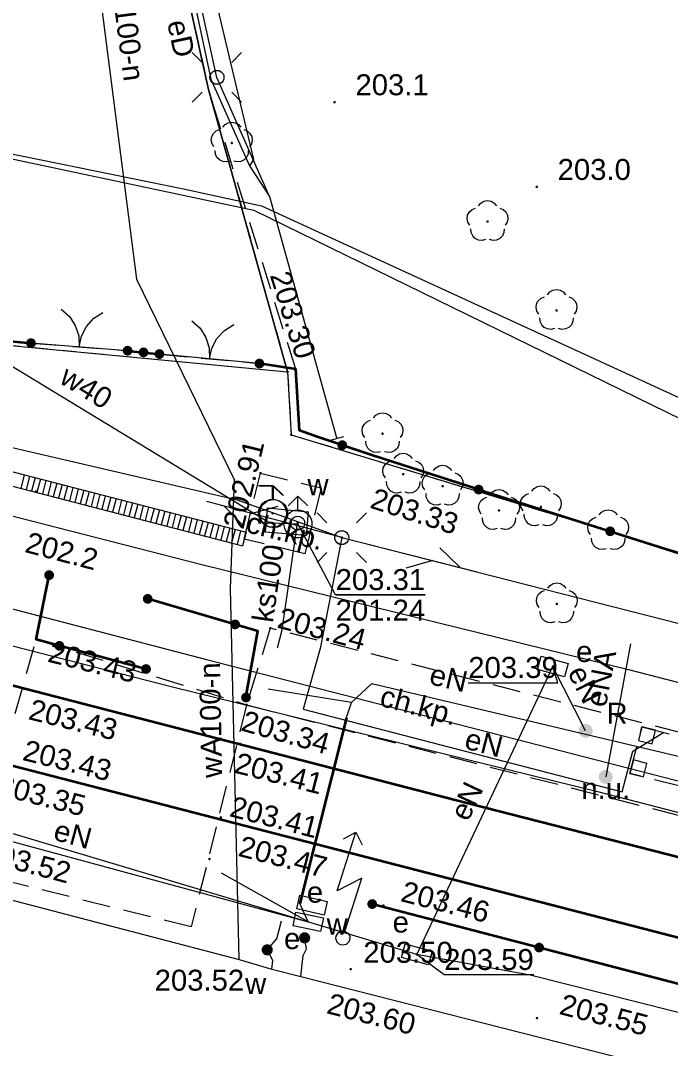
# Model space of a CAD drawing. Extents: x 0 to 7423283, y 0 to 5548300.
# Drawn here: x 7422514.83 to 7422538.1, y 5547676.77 to 5547713.55 of the extents above; entities that cross this region are included whole.
import ezdxf
from ezdxf.enums import TextEntityAlignment as Align

# ---------------------------------------------------------------- set-up
doc = ezdxf.new("R2010")
doc.units = 0
doc.header["$PDSIZE"] = 0.75
doc.linetypes.add('PRZER1-1', pattern=[2, 1, -1])
doc.linetypes.add('PRZER2-1', pattern=[3, 2, -1])
doc.layers.get('0').update_dxf_attribs({"linetype": 'CONTINUOUS', "lineweight": 13})
for name, color, linetype, lineweight in [('BUIB07_01', 7, 'CONTINUOUS', 13), ('BUIB07_01_O', 7, 'CONTINUOUS', 13), ('BUIB11', 7, 'PRZER2-1', 18), ('KTCR02', 7, 'PRZER2-1', 18), ('KTCR02_O', 7, 'PRZER2-1', 18), ('KTOK02', 7, 'CONTINUOUS', 18), ('KTOK05_01', 7, 'CONTINUOUS', 35), ('KTTR03', 7, 'CONTINUOUS', 35), ('RTPW01', 7, 'CONTINUOUS', 13), ('RTPW01_O', 7, 'CONTINUOUS', 13), ('RTPW02', 7, 'CONTINUOUS', 13), ('RTPW02_O', 7, 'CONTINUOUS', 13), ('SUBP', 7, 'CONTINUOUS', 18), ('SUSM', 7, 'CONTINUOUS', 18)]:
    doc.layers.add(name, color=color, linetype=linetype, lineweight=lineweight)
for name, color, linetype, lineweight, true_color in [('EGBD03', 7, 'CONTINUOUS', 18, 0x008000), ('EGBP04', 7, 'CONTINUOUS', 18, 0x008000), ('EGBU01', 7, 'PRZER1-1', 18, 0x008000), ('OBOP02', 7, 'CONTINUOUS', 18, 0x008000), ('SUOP03', 1, 'CONTINUOUS', 35, 0xff0000), ('SUPE03', 1, 'CONTINUOUS', 18, 0xff0000), ('SUPE04', 1, 'CONTINUOUS', 18, 0xff0000), ('SUPE04_O', 1, 'CONTINUOUS', 18, 0xff0000), ('SUPE06', 1, 'CONTINUOUS', 18, 0xff0000), ('SUPE06_O', 1, 'CONTINUOUS', 18, 0xff0000), ('SUPK03', 7, 'CONTINUOUS', 18, 0x803300), ('SUPK05', 7, 'CONTINUOUS', 18, 0x803300), ('SUPK05_O', 7, 'CONTINUOUS', 18, 0x803300), ('SUPT01', 7, 'CONTINUOUS', 18, 0xff9100), ('SUPW03', 5, 'CONTINUOUS', 18, 0x0000ff), ('SUPW03_O', 5, 'CONTINUOUS', 18, 0x0000ff), ('SUUS02', 7, 'CONTINUOUS', 18, 0x0a0909), ('SUUS06', 7, 'CONTINUOUS', 18, 0x0a0909), ('SUUS15', 7, 'CONTINUOUS', 18, 0xff9100), ('SUUS15_O', 7, 'CONTINUOUS', 18, 0xff9100), ('SUUS18_01', 7, 'CONTINUOUS', 18, 0x0a0909), ('SUUS18_01_O', 7, 'CONTINUOUS', 18, 0x0a0909), ('SUUS22', 7, 'CONTINUOUS', 18, 0x0a0909), ('SUUS22_O', 7, 'CONTINUOUS', 18, 0x0a0909), ('SUUS28', 7, 'CONTINUOUS', 18, 0x0a0909), ('SUXX_01', 7, 'CONTINUOUS', 18, 0x0a0909)]:
    doc.layers.add(name, color=color, linetype=linetype, lineweight=lineweight, true_color=true_color)
for name, color, linetype, true_color in [('GUPWUB', 7, 'CONTINUOUS', 0x0a0909), ('SUPS01_03', 1, 'CONTINUOUS', 0xff0000), ('SUPS01_03_O', 1, 'CONTINUOUS', 0xff0000), ('SUPS01_08', 5, 'CONTINUOUS', 0x0000ff), ('SUPS01_08_O', 5, 'CONTINUOUS', 0x0000ff), ('SUUS25', 7, 'CONTINUOUS', 0x0a0909), ('SUUS25_O', 7, 'CONTINUOUS', 0x0a0909), ('SUUS30_01', 7, 'CONTINUOUS', 0x0a0909), ('SUUS30_01_O', 7, 'CONTINUOUS', 0x0a0909)]:
    doc.layers.add(name, color=color, linetype=linetype, true_color=true_color)
doc.styles.add('GEO-INFO', font='Arial')

# ---------------------------------------------------------------- blocks, each defined once
blk = doc.blocks.new('KOLO')
blk.add_hatch(color=0).paths.add_polyline_path([(0, 0.5), (-0.12941, 0.482963), (-0.25, 0.433013), (-0.353553, 0.353553), (-0.433013, 0.25), (-0.482963, 0.12941), (-0.5, 0), (-0.482963, -0.12941), (-0.433013, -0.25), (-0.353553, -0.353553), (-0.25, -0.433013), (-0.12941, -0.482963), (0, -0.5), (0.12941, -0.482963), (0.25, -0.433013), (0.353553, -0.353553), (0.433013, -0.25), (0.482963, -0.12941), (0.5, 0), (0.482963, 0.12941), (0.433013, 0.25), (0.353553, 0.353553), (0.25, 0.433013), (0.12941, 0.482963)])
blk = doc.blocks.new('SUUS28')
at = {"color": 0}
blk.add_lwpolyline([(1, 0), (0.984808, -0.173648), (0.939693, -0.34202), (0.866025, -0.5), (0.766044, -0.642788), (0.642788, -0.766044), (0.5, -0.866025), (0.34202, -0.939693), (0.173648, -0.984808), (0, -1), (-0.173648, -0.984808), (-0.34202, -0.939693), (-0.5, -0.866025), (-0.654861, -0.75575), (-0.786053, -0.618159), (-0.888835, -0.458227), (-0.959493, -0.281733), (-0.995472, -0.095056), (-0.995472, 0.095056), (-0.959493, 0.281733), (-0.888835, 0.458227), (-0.786053, 0.618159), (-0.654861, 0.75575), (-0.5, 0.866025), (-0.327068, 0.945001), (-0.142315, 0.989821), (0.047582, 0.998867), (0.235759, 0.971812), (0.415415, 0.909632), (0.580057, 0.814576), (0.723734, 0.690079), (0.841254, 0.540641), (0.928368, 0.371662), (0.981929, 0.189251)], close=True, dxfattribs=at)
for points in [[(2, 1), (2, 0), (1.292893, -0.707107)], [(1, 0), (2, 0)]]:
    blk.add_lwpolyline(points, dxfattribs=at)
blk = doc.blocks.new('SUUS02')
at = {"color": 0}
blk.add_lwpolyline([(1, 0), (0.984808, -0.173648), (0.939693, -0.34202), (0.866025, -0.5), (0.766044, -0.642788), (0.642788, -0.766044), (0.5, -0.866025), (0.34202, -0.939693), (0.173648, -0.984808), (0, -1), (-0.173648, -0.984808), (-0.34202, -0.939693), (-0.5, -0.866025), (-0.654861, -0.75575), (-0.786053, -0.618159), (-0.888835, -0.458227), (-0.959493, -0.281733), (-0.995472, -0.095056), (-0.995472, 0.095056), (-0.959493, 0.281733), (-0.888835, 0.458227), (-0.786053, 0.618159), (-0.654861, 0.75575), (-0.5, 0.866025), (-0.327068, 0.945001), (-0.142315, 0.989821), (0.047582, 0.998867), (0.235759, 0.971812), (0.415415, 0.909632), (0.580057, 0.814576), (0.723734, 0.690079), (0.841254, 0.540641), (0.928368, 0.371662), (0.981929, 0.189251)], close=True, dxfattribs=at)
for points in [[(1, 0), (2, 0)], [(1.292893, 0.707107), (2, 0), (1.292893, -0.707107)]]:
    blk.add_lwpolyline(points, dxfattribs=at)
blk = doc.blocks.new('EPPGN')
blk.add_hatch(color=0).paths.add_polyline_path([(-0.09, 0), (-0.085595, -0.027812), (-0.072812, -0.052901), (-0.052901, -0.072812), (-0.027812, -0.085595), (0, -0.09), (0.027812, -0.085595), (0.052901, -0.072812), (0.072812, -0.052901), (0.085595, -0.027812), (0.09, 0), (0.085595, 0.027812), (0.072812, 0.052901), (0.052901, 0.072812), (0.027812, 0.085595), (0, 0.09), (-0.027812, 0.085595), (-0.052901, 0.072812), (-0.072812, 0.052901), (-0.085595, 0.027812)])
blk = doc.blocks.new('SPDLP')
blk.add_hatch(color=0).paths.add_polyline_path([(-0.09, 0), (-0.085595, -0.027812), (-0.072812, -0.052901), (-0.052901, -0.072812), (-0.027812, -0.085595), (0, -0.09), (0.027812, -0.085595), (0.052901, -0.072812), (0.072812, -0.052901), (0.085595, -0.027812), (0.09, 0), (0.085595, 0.027812), (0.072812, 0.052901), (0.052901, 0.072812), (0.027812, 0.085595), (0, 0.09), (-0.027812, 0.085595), (-0.052901, 0.072812), (-0.072812, 0.052901), (-0.085595, 0.027812)])
at = {"color": 0}
for points in [[(-1.292703, 0.137547), (-1.355024, 0.389802), (-1.327532, 0.648184), (-1.213525, 0.881678), (-1.026689, 1.062258), (-0.78945, 1.168249), (-0.530282, 1.186929)], [(-0.268652, 1.271938), (-0.048001, 1.40916), (0.20623, 1.462858), (0.463525, 1.426585), (0.693003, 1.304695), (0.867117, 1.11182), (0.964971, 0.871109)], [(1.126667, 0.648554), (1.325358, 0.481106), (1.454989, 0.255912), (1.5, 0), (1.454989, -0.255912), (1.325358, -0.481106), (1.126667, -0.648554)], [(-0.530282, -1.186929), (-0.78945, -1.168249), (-1.026689, -1.062258), (-1.213525, -0.881678), (-1.327532, -0.648184), (-1.355024, -0.389802), (-1.292703, -0.137547)], [(0.964971, -0.871109), (0.867117, -1.11182), (0.693003, -1.304695), (0.463525, -1.426585), (0.20623, -1.462858), (-0.048001, -1.40916), (-0.268652, -1.271938)]]:
    blk.add_lwpolyline(points, dxfattribs=at)
blk = doc.blocks.new('POINT')
at = {"color": 0}
blk.add_point((0, 0), dxfattribs=at)
blk = doc.blocks.new('SUSM07_01')
at = {"color": 0}
for points in [[(6.793489, 2.104679), (7.5, 1.4), (6.793489, 0.695321)], [(0.5, 0), (4.5, 0), (3.1, 1.4), (7.5, 1.4)]]:
    blk.add_lwpolyline(points, dxfattribs=at)
blk.add_lwpolyline([(0.5, 0), (0.482963, -0.12941), (0.433013, -0.25), (0.353553, -0.353553), (0.25, -0.433013), (0.12941, -0.482963), (0, -0.5), (-0.12941, -0.482963), (-0.25, -0.433013), (-0.353553, -0.353553), (-0.433013, -0.25), (-0.482963, -0.12941), (-0.5, 0), (-0.482963, 0.12941), (-0.433013, 0.25), (-0.353553, 0.353553), (-0.25, 0.433013), (-0.12941, 0.482963), (0, 0.5), (0.12941, 0.482963), (0.25, 0.433013), (0.353553, 0.353553), (0.433013, 0.25), (0.482963, 0.12941)], close=True, dxfattribs=at)
blk = doc.blocks.new('PROSTOKAT2-1_PELNY')
at = {"color": 0}
blk.add_lwpolyline([(1, 0.5), (1, -0.5), (-1, -0.5), (-1, 0.5)], close=True, dxfattribs=at)
blk = doc.blocks.new('PION_C')
at = {"color": 0}
blk.add_lwpolyline([(0, 0.5), (0, -0.5)], dxfattribs=at)
blk = doc.blocks.new('OKRAG_PELNY')
at = {"color": 0}
blk.add_lwpolyline([(0.5, 0), (0.482963, -0.12941), (0.433013, -0.25), (0.353553, -0.353553), (0.25, -0.433013), (0.12941, -0.482963), (0, -0.5), (-0.12941, -0.482963), (-0.25, -0.433013), (-0.353553, -0.353553), (-0.433013, -0.25), (-0.482963, -0.12941), (-0.5, 0), (-0.482963, 0.12941), (-0.433013, 0.25), (-0.353553, 0.353553), (-0.25, 0.433013), (-0.12941, 0.482963), (0, 0.5), (0.12941, 0.482963), (0.25, 0.433013), (0.353553, 0.353553), (0.433013, 0.25), (0.482963, 0.12941)], close=True, dxfattribs=at)
blk = doc.blocks.new('SZAFA1')
at = {"color": 0}
blk.add_lwpolyline([(-1, -0.5), (-1, 0.5), (1, 0.5), (1, -0.5)], close=True, dxfattribs=at)
blk = doc.blocks.new('SUSM01_01')
at = {"color": 0}
for points in [[(-0.353553, 0.353553), (-0.212132, 0.212132)], [(0.353553, 0.353553), (0.212132, 0.212132)], [(-0.353553, -0.353553), (-0.212132, -0.212132)], [(0.353553, -0.353553), (0.212132, -0.212132)]]:
    blk.add_lwpolyline(points, dxfattribs=at)
blk.add_lwpolyline([(0.1, 0), (0.093969, -0.034202), (0.076604, -0.064279), (0.05, -0.086603), (0.025882, -0.096593), (0, -0.1), (-0.025882, -0.096593), (-0.05, -0.086603), (-0.073305, -0.068017), (-0.090097, -0.043388), (-0.098883, -0.014904), (-0.098883, 0.014904), (-0.090097, 0.043388), (-0.073305, 0.068017), (-0.05, 0.086603), (-0.022252, 0.097493), (0.007473, 0.09972), (0.036534, 0.093087), (0.062349, 0.078183), (0.082624, 0.056332), (0.095557, 0.029476)], close=True, dxfattribs=at)
blk = doc.blocks.new('SLBRA')
at = {"color": 0}
for points in [[(0, 0), (-0.068148, -0.517638), (-0.267949, -1), (-0.585786, -1.414214), (-1, -1.732051)], [(1, -1.732051), (0.585786, -1.414214), (0.267949, -1), (0.068148, -0.517638), (0, 0)]]:
    blk.add_lwpolyline(points, dxfattribs=at)
blk = doc.blocks.new('SUPT01_1')
at = {"color": 0}
for points in [[(6.982163, 1), (8.714214, 0)], [(0, 0), (10, 0)], [(6.714214, 0), (4.982163, -1)]]:
    blk.add_lwpolyline(points, dxfattribs=at)
blk = doc.blocks.new('BUIB10')
at = {"color": 0}
blk.add_lwpolyline([(0, 0), (-0.703058, -0.711133), (0.008075, -1.414191), (0.711133, -0.703058)], close=True, dxfattribs=at)

msp = doc.modelspace()

# ---------------------------------------------------------------- linework, layer by layer
at = {"layer": 'BUIB11', "color": 7, "linetype": 'PRZER2-1', "lineweight": 18, "ltscale": 0.5, "elevation": 10.18}
msp.add_lwpolyline([(7422537.08, 5547688.28), (7422544.74, 5547686.33), (7422544.31, 5547684.66), (7422536.65, 5547686.61)], close=True, dxfattribs=at)
at = {"layer": 'EGBD03', "color": 96, "linetype": 'Continuous', "lineweight": 18, "true_color": 0x008000, "elevation": 10.3}
msp.add_lwpolyline([(7422448.33, 5547715.39), (7422478.1, 5547707.8), (7422507.88, 5547699.93), (7422509.32, 5547702.42), (7422524.39, 5547700.98), (7422524.52, 5547698.73), (7422554.16, 5547689.76), (7422553.96, 5547688.87), (7422582.28, 5547681.09), (7422646.55, 5547664.47), (7422644.74, 5547687.16), (7422644.7, 5547687.66), (7422641.72, 5547717.62), (7422632.28, 5547819.72), (7422630.66, 5547835.93), (7422628.99, 5547854.79), (7422625.93, 5547854.6), (7422623.15, 5547881), (7422623.35, 5547883.18), (7422622.27, 5547894.65)], dxfattribs=at)
at = {"layer": 'EGBU01', "color": 7, "linetype": 'Continuous', "lineweight": 18, "elevation": 10.17}
msp.add_lwpolyline([(7422448.33, 5547715.39), (7422478.1, 5547707.8), (7422507.88, 5547699.93), (7422509.32, 5547702.42), (7422509.73, 5547708.13), (7422506.24, 5547711.86), (7422486.6, 5547717.18), (7422487, 5547721.22), (7422477.56, 5547728.45), (7422477.59, 5547740.74), (7422483.63, 5547748.7), (7422487.99, 5547747.21), (7422490.69, 5547746.95), (7422498.02, 5547746.58), (7422504.18, 5547740.83), (7422505.02, 5547736.32), (7422504.86, 5547729.92), (7422518.07, 5547729.58), (7422518.5, 5547724.92), (7422521.56, 5547711.08), (7422524.39, 5547700.98), (7422524.52, 5547698.73), (7422554.16, 5547689.76)], dxfattribs=at)
at = {"layer": 'EGBU01', "color": 96, "linetype": 'PRZER1-1', "lineweight": 18, "ltscale": 0.5, "true_color": 0x008000, "elevation": 10.18}
msp.add_lwpolyline([(7422448.33, 5547715.39), (7422478.1, 5547707.8), (7422507.88, 5547699.93), (7422509.32, 5547702.42), (7422509.73, 5547708.13), (7422506.24, 5547711.86), (7422486.6, 5547717.18), (7422487, 5547721.22), (7422477.56, 5547728.45), (7422477.59, 5547740.74), (7422483.63, 5547748.7), (7422487.99, 5547747.21), (7422490.69, 5547746.95), (7422498.02, 5547746.58), (7422504.18, 5547740.83), (7422505.02, 5547736.32), (7422504.86, 5547729.92), (7422518.07, 5547729.58), (7422518.5, 5547724.92), (7422521.56, 5547711.08), (7422524.39, 5547700.98), (7422524.52, 5547698.73), (7422554.16, 5547689.76)], dxfattribs=at)
at = {"layer": 'EGBU01', "color": 7, "linetype": 'Continuous', "lineweight": 18, "elevation": 10.17}
msp.add_lwpolyline([(7422504.86, 5547729.92), (7422505.02, 5547736.32), (7422504.18, 5547740.83), (7422498.02, 5547746.58), (7422490.69, 5547746.95), (7422487.99, 5547747.21), (7422483.63, 5547748.7), (7422477.59, 5547740.74), (7422477.56, 5547728.45), (7422487, 5547721.22), (7422486.6, 5547717.18), (7422506.24, 5547711.86), (7422509.73, 5547708.13), (7422509.32, 5547702.42), (7422524.39, 5547700.98), (7422521.56, 5547711.08), (7422518.5, 5547724.92), (7422518.07, 5547729.58)], close=True, dxfattribs=at)
at = {"layer": 'EGBU01', "color": 96, "linetype": 'PRZER1-1', "lineweight": 18, "ltscale": 0.5, "true_color": 0x008000, "elevation": 10.18}
msp.add_lwpolyline([(7422504.86, 5547729.92), (7422505.02, 5547736.32), (7422504.18, 5547740.83), (7422498.02, 5547746.58), (7422490.69, 5547746.95), (7422487.99, 5547747.21), (7422483.63, 5547748.7), (7422477.59, 5547740.74), (7422477.56, 5547728.45), (7422487, 5547721.22), (7422486.6, 5547717.18), (7422506.24, 5547711.86), (7422509.73, 5547708.13), (7422509.32, 5547702.42), (7422524.39, 5547700.98), (7422521.56, 5547711.08), (7422518.5, 5547724.92), (7422518.07, 5547729.58)], close=True, dxfattribs=at)
at = {"layer": 'KTCR02', "color": 7, "linetype": 'PRZER2-1', "lineweight": 18, "ltscale": 0.5, "elevation": 10.18}
msp.add_lwpolyline([(7422482.65, 5547718.29, 0.004516), (7422505.67, 5547712.02, -0.267602), (7422509.73, 5547708.13, -0.135728), (7422509.33, 5547702.67), (7422509.34, 5547702.55), (7422510.52, 5547702.44), (7422514.09, 5547702.12), (7422515.2, 5547702.01), (7422518.66, 5547701.74), (7422519.8, 5547701.62), (7422523.38, 5547701.28), (7422524.68, 5547701.08), (7422521.56, 5547711.08), (7422518.5, 5547724.92)], format="xyb", dxfattribs=at)
for points in [[(7422523.42, 5547697.36), (7422525.59, 5547696.83), (7422525.01, 5547694.47), (7422522.84, 5547695)], [(7422522.92, 5547689.07), (7422553.89, 5547681.16), (7422554.52, 5547683.99), (7422523.77, 5547691.81)], [(7422522.92, 5547689.07), (7422520.94, 5547681.12), (7422513.09, 5547683.07), (7422513.8, 5547685.87), (7422515.39, 5547691.4)]]:
    msp.add_lwpolyline(points, close=True, dxfattribs=at)
at = {"layer": 'KTOK02', "color": 7, "linetype": 'Continuous', "lineweight": 18, "elevation": 10.18}
for points in [[(7422518.66, 5547701.74), (7422515.2, 5547702.01)], [(7422523.38, 5547701.28), (7422519.8, 5547701.62)]]:
    msp.add_lwpolyline(points, dxfattribs=at)
at = {"layer": 'KTOK05_01', "color": 7, "linetype": 'Continuous', "lineweight": 35, "elevation": 10.18}
for points in [[(7422514.09, 5547702.12), (7422515.2, 5547702.01)], [(7422518.66, 5547701.74), (7422519.8, 5547701.62)], [(7422531.23, 5547696.77), (7422527.44, 5547697.99), (7422525.48, 5547698.65), (7422524.81, 5547698.89), (7422524.68, 5547701.08), (7422523.38, 5547701.28)], [(7422531.23, 5547696.77), (7422555.08, 5547689.21), (7422554.99, 5547688.41), (7422633.95, 5547667.98)], [(7422519.32, 5547690.35), (7422515.39, 5547691.4), (7422515.85, 5547693.71)], [(7422522.9, 5547689.33), (7422523.32, 5547691.71), (7422519.38, 5547692.86)], [(7422553.89, 5547675.04), (7422527.42, 5547681.94)]]:
    msp.add_lwpolyline(points, dxfattribs=at)
at = {"layer": 'KTTR03', "color": 7, "linetype": 'Continuous', "lineweight": 35, "elevation": 10.18}
for points in [[(7422612.99, 5547664.98), (7422579.76, 5547672.97), (7422560.34, 5547678), (7422530.39, 5547685.66), (7422509.53, 5547691.05), (7422495.78, 5547694.59), (7422468.42, 5547701.52), (7422427.08, 5547712.17), (7422382.73, 5547723.56), (7422347.87, 5547732.42), (7422303.11, 5547744.07)], [(7422303.23, 5547741.2), (7422317.67, 5547737.46), (7422338.72, 5547731.88), (7422358.58, 5547726.81), (7422393.65, 5547717.91), (7422442.72, 5547705.33), (7422464.09, 5547699.86), (7422510.08, 5547688.04), (7422561.91, 5547674.67), (7422612.32, 5547662.29)]]:
    msp.add_lwpolyline(points, dxfattribs=at)
at = {"layer": 'SUBP', "color": 5, "linetype": 'Continuous', "lineweight": 18, "true_color": 0x0000ff, "elevation": 10.22}
msp.add_lwpolyline([(7422523.67, 5547696.12), (7422525.13, 5547695.97), (7422525.06, 5547695.13), (7422523.6, 5547695.25)], close=True, dxfattribs=at)
at = {"layer": 'SUOP03', "color": 1, "linetype": 'Continuous', "lineweight": 35, "true_color": 0xff0000, "elevation": 10.18}
msp.add_lwpolyline([(7422526.495, 5547688.6), (7422524.825, 5547681.96)], dxfattribs=at)
at = {"layer": 'SUPE03', "color": 1, "linetype": 'Continuous', "lineweight": 18, "true_color": 0xff0000, "elevation": 10.18}
for points in [[(7422292.11, 5547766.19), (7422294.71, 5547768.12), (7422298.7, 5547767.37), (7422308.26, 5547765.75), (7422343.55, 5547757.18), (7422346.81, 5547750.74), (7422396.48, 5547737.89), (7422439.23, 5547726.71), (7422457.04, 5547722.66), (7422473.53, 5547719.53), (7422480.49, 5547717.94), (7422508.94, 5547709.79), (7422523.18, 5547706.77), (7422547.27, 5547695), (7422554.54, 5547690.94), (7422564.31, 5547690.16), (7422580.06, 5547689.52), (7422592.74, 5547686.6), (7422601.22, 5547684.33), (7422617.77, 5547681.51), (7422632.4, 5547678.46), (7422641.23, 5547678.27), (7422648.37, 5547677.67)], [(7422312.32, 5547764.71), (7422341.39, 5547757.91), (7422345.97, 5547750.68), (7422356.04, 5547747.93), (7422399.4, 5547736.69), (7422432.49, 5547728.17), (7422460.55, 5547722.06), (7422484.21, 5547717.19), (7422493.44, 5547714.53), (7422506.11, 5547710.76), (7422509.81, 5547709.74), (7422520.66, 5547707.53), (7422523.46, 5547706.92), (7422547.91, 5547695.7), (7422551.75, 5547693.67), (7422556.47, 5547690.75), (7422575.05, 5547689.69), (7422579.66, 5547689.37), (7422595, 5547686.1), (7422628.06, 5547679.18), (7422641.65, 5547676.92), (7422646.07, 5547677.26), (7422648.29, 5547678.73)]]:
    msp.add_lwpolyline(points, dxfattribs=at)
at = {"layer": 'SUPE04', "color": 1, "linetype": 'Continuous', "lineweight": 18, "true_color": 0xff0000, "elevation": 10.18}
for points in [[(7422158.09, 5547789.22), (7422157.25, 5547784.33), (7422157.5, 5547783.97), (7422167.04, 5547781.65), (7422204.75, 5547772.2), (7422235.97, 5547763.6), (7422244.33, 5547761.25), (7422284.48, 5547751.18), (7422303.02, 5547746.41), (7422347.7, 5547735.32), (7422389.6, 5547725.27), (7422431.03, 5547714.29), (7422474, 5547703.15), (7422498.98, 5547696.6), (7422504.77, 5547695.04), (7422521.48, 5547690.69), (7422579.57, 5547675.76), (7422612.83, 5547667.05), (7422626.65, 5547663.63)], [(7422523.74, 5547707.26), (7422521.86, 5547711.52), (7422520.06, 5547719.7), (7422518.64, 5547727.86), (7422518.65, 5547729.7), (7422518.2, 5547740.57), (7422517.07, 5547749.11)], [(7422519.84, 5547722.58), (7422523.17, 5547708.58), (7422523.02, 5547708.36)], [(7422465.85, 5547710.29), (7422474.79, 5547708.25), (7422482.57, 5547706.23), (7422482.72, 5547706.02), (7422482.97, 5547706.1), (7422487.46, 5547705.07), (7422496.28, 5547702.9), (7422506.84, 5547700.25), (7422511.9, 5547698.88), (7422522.58, 5547696.4), (7422526.33, 5547695.05), (7422548.76, 5547689.34), (7422550.81, 5547688.84), (7422551.21, 5547688.8), (7422554.71, 5547688.07), (7422575.24, 5547682.66)], [(7422526.33, 5547695.05), (7422525.56, 5547691.08), (7422524.95, 5547688.91), (7422536.37, 5547685.95), (7422536.75, 5547687.41), (7422537.85, 5547688.08)], [(7422536.67, 5547691.25), (7422535.78, 5547686.49)], [(7422529.02, 5547680.14), (7422533.89, 5547690.44)], [(7422535.06, 5547688.14), (7422533.89, 5547690.44)], [(7422525.13, 5547681.3), (7422524.83, 5547681.96), (7422526.5, 5547688.61), (7422526.68, 5547689.15), (7422527.4, 5547689.83), (7422566.18, 5547680.65), (7422566.59, 5547679.94), (7422567.16, 5547680.33), (7422587.51, 5547674.64), (7422606.39, 5547669.75)], [(7422526.68, 5547689.15), (7422523.69, 5547689.63)], [(7422529.02, 5547680.14), (7422507.24, 5547686.63)], [(7422512.32, 5547684.77), (7422525.13, 5547681.3)], [(7422525.13, 5547681.3), (7422522.02, 5547683.04)], [(7422639.95, 5547652.72), (7422638.05, 5547653.5), (7422538.23, 5547678.1), (7422533.08, 5547679.4), (7422529.02, 5547680.14)]]:
    msp.add_lwpolyline(points, dxfattribs=at)
at = {"layer": 'SUPE06', "color": 1, "linetype": 'Continuous', "lineweight": 18, "true_color": 0xff0000, "elevation": 10.18}
msp.add_lwpolyline([(7422521.05, 5547714.2), (7422521.64, 5547711.46), (7422523.02, 5547708.36), (7422523.74, 5547707.26), (7422526.15, 5547698.59)], dxfattribs=at)
at = {"layer": 'SUPK03', "color": 36, "linetype": 'Continuous', "lineweight": 18, "true_color": 0x803300, "elevation": 10.18}
for points in [[(7422502.812, 5547698.827), (7422521.368, 5547694.082), (7422536.591, 5547690.332), (7422575.11, 5547680.382), (7422590.967, 5547676.52), (7422599.079, 5547674.331), (7422632.178, 5547665.29), (7422640.433, 5547663.318)], [(7422498.729, 5547696.791), (7422499.248, 5547695.093), (7422520.272, 5547689.718), (7422535.489, 5547685.968), (7422574.01, 5547676.018), (7422588.189, 5547672.537), (7422589.197, 5547670.986), (7422590.652, 5547671.944), (7422597.901, 5547669.989), (7422631.062, 5547660.93), (7422639.387, 5547658.942)]]:
    msp.add_lwpolyline(points, dxfattribs=at)
at = {"layer": 'SUPK05', "color": 36, "linetype": 'Continuous', "lineweight": 18, "true_color": 0x803300, "elevation": 10.18}
msp.add_lwpolyline([(7422524.03, 5547691.11), (7422524.19, 5547691.75), (7422524.75, 5547695.57)], dxfattribs=at)
at = {"layer": 'SUPS01_03_O', "color": 1, "linetype": 'Continuous', "lineweight": 9, "true_color": 0xff0000, "elevation": 10.8, "flags": 128}
for points in [[(7422530.86, 5547689.857), (7422534.063, 5547689.857), (7422533.89, 5547690.44)], [(7422533.203, 5547679.407), (7422530, 5547679.407), (7422529.02, 5547680.14)]]:
    msp.add_lwpolyline(points, dxfattribs=at)
at = {"layer": 'SUPS01_08_O', "color": 5, "linetype": 'Continuous', "lineweight": 9, "true_color": 0x0000ff, "elevation": 10.8, "flags": 128}
for points in [[(7422529.313, 5547693.002), (7422526.11, 5547693.003), (7422524.75, 5547695.57)], [(7422526.11, 5547693.003), (7422529.313, 5547693.002)]]:
    msp.add_lwpolyline(points, dxfattribs=at)
at = {"layer": 'SUPW03', "color": 5, "linetype": 'Continuous', "lineweight": 18, "true_color": 0x0000ff, "elevation": 10.18}
for points in [[(7422516.94, 5547720.2), (7422518.98, 5547704.3), (7422522.49, 5547697.11)], [(7422505.12, 5547706.74), (7422505.45, 5547706.69), (7422523.75, 5547695.58), (7422524.76, 5547695.54)], [(7422426.87, 5547703.95), (7422442.93, 5547699.9), (7422450.7, 5547698.12), (7422451.12, 5547698.17), (7422451.57, 5547697.92), (7422459.28, 5547695.91), (7422470.89, 5547692.97), (7422484.35, 5547689.77), (7422508.22, 5547683.72), (7422522.65, 5547679.96)], [(7422522.65, 5547679.96), (7422522.35, 5547693.23), (7422522.49, 5547697.11)], [(7422523.82, 5547679.61), (7422523.86, 5547679.92), (7422523.66, 5547680.3), (7422524.01, 5547680.7), (7422524.17, 5547681.34)], [(7422524.86, 5547679.35), (7422524.95, 5547680.1), (7422525.07, 5547680.34), (7422525, 5547680.73)], [(7422522.65, 5547679.96), (7422523.82, 5547679.61)], [(7422523.82, 5547679.61), (7422524.86, 5547679.35)], [(7422524.86, 5547679.35), (7422546.01, 5547673.97)]]:
    msp.add_lwpolyline(points, dxfattribs=at)
at = {"layer": 'SUUS06', "color": 18, "linetype": 'Continuous', "lineweight": 18, "true_color": 0x0a0909, "elevation": 10.23}
for points in [[(7422507.983, 5547699.102), (7422522.903, 5547695.242)], [(7422507.857, 5547698.618), (7422522.777, 5547694.758)]]:
    msp.add_lwpolyline(points, dxfattribs=at)

# ---------------------------------------------------------------- block references
at = {"layer": 'BUIB07_01', "color": 7, "lineweight": 13, "xscale": 0.5, "yscale": 0.5, "rotation": 90}
msp.add_blockref('KOLO', (7422535.06, 5547688.14, 10.2), dxfattribs=at)
at = {"layer": 'BUIB11', "color": 7, "lineweight": 18, "xscale": 0.5, "yscale": 0.5}
for p, rotation in [((7422537.08, 5547688.28, 10.19), 30.63923316311709), ((7422536.65, 5547686.61, 10.19), 120.6392331622844)]:
    msp.add_blockref('BUIB10', p, dxfattribs=dict(at, rotation=rotation))
at = {"layer": 'EGBP04', "color": 96, "lineweight": 18, "true_color": 0x008000, "xscale": 0.5, "yscale": 0.5, "rotation": 90}
for p in [(7422524.39, 5547700.98, 10.32), (7422524.52, 5547698.73, 10.32)]:
    msp.add_blockref('EPPGN', p, dxfattribs=at)
at = {"layer": 'GUPWUB', "color": 18, "lineweight": 5, "true_color": 0x0a0909, "rotation": 90}
msp.add_blockref('POINT', (7422524.75, 5547695.57, 10.24), dxfattribs=at)
at = {"layer": 'KTOK02', "color": 7, "lineweight": 18, "xscale": 0.75, "yscale": 0.75}
for p, rotation in [((7422516.93, 5547701.875, 10.18), 175.5379844244754), ((7422521.59, 5547701.45, 10.18), 174.5747736340554)]:
    msp.add_blockref('SLBRA', p, dxfattribs=dict(at, rotation=rotation))
at = {"layer": 'KTOK05_01', "color": 7, "lineweight": 35, "xscale": 0.35, "yscale": 0.35, "rotation": 90}
for p in [(7422515.2, 5547702.01, 10.18), (7422518.66, 5547701.74, 10.18), (7422519.23, 5547701.68, 10.18), (7422519.8, 5547701.62, 10.18), (7422523.38, 5547701.28, 10.18), (7422526.347, 5547698.358, 10.18), (7422531.23, 5547696.77, 10.18), (7422531.23, 5547696.77, 10.18), (7422535.941, 5547695.277, 10.18), (7422515.85, 5547693.71, 10.18), (7422519.38, 5547692.86, 10.18), (7422522.51, 5547691.946, 10.18), (7422516.217, 5547691.179, 10.18), (7422519.32, 5547690.35, 10.18), (7422522.9, 5547689.33, 10.18), (7422527.42, 5547681.94, 10.18), (7422533.398, 5547680.382, 10.18)]:
    msp.add_blockref('KOLO', p, dxfattribs=at)
at = {"layer": 'OBOP02', "color": 96, "lineweight": 18, "true_color": 0x008000, "xscale": 0.5, "yscale": 0.5, "rotation": 90}
for p in [(7422522.39, 5547709.17, 10.12), (7422531.55, 5547706.36, 10.12), (7422534.02, 5547703.18, 10.12), (7422527.79, 5547698.77, 10.12), (7422528.53, 5547697.32, 10.12), (7422529.94, 5547696.89, 10.12), (7422531.96, 5547696.02, 10.12), (7422533.46, 5547696.15, 10.12), (7422535.87, 5547695.3, 10.12), (7422534.03, 5547692.68, 10.12)]:
    msp.add_blockref('SPDLP', p, dxfattribs=at)
at = {"layer": 'RTPW01', "color": 7, "lineweight": 13, "xscale": 0.09, "yscale": 0.09, "rotation": 90}
for p in [(7422526.07, 5547710.63, 10.2), (7422533.31, 5547707.6, 10.2)]:
    msp.add_blockref('KOLO', p, dxfattribs=at)
at = {"layer": 'RTPW02', "color": 7, "lineweight": 13, "xscale": 0.09, "yscale": 0.09, "rotation": 90}
for p in [(7422524.68, 5547701.08, 10.2), (7422523.42, 5547697.36, 10.2), (7422526.33, 5547695.05, 10.2), (7422523.77, 5547691.81, 10.2), (7422515.4, 5547691.49, 10.2), (7422514.97, 5547689.64, 10.2), (7422522.92, 5547689.07, 10.2), (7422522.68, 5547687.67, 10.2), (7422522, 5547685.04, 10.2), (7422521.59, 5547683.55, 10.2), (7422527.82, 5547681.89, 10.2), (7422526.65, 5547679.61, 10.2), (7422533.32, 5547677.86, 10.2)]:
    msp.add_blockref('KOLO', p, dxfattribs=at)
at = {"layer": 'SUPS01_03', "color": 1, "lineweight": 5, "true_color": 0xff0000, "xscale": 0.09, "yscale": 0.09, "rotation": 90}
for p in [(7422515.38, 5547696.7, 10.24), (7422533.89, 5547690.44, 10.24), (7422529.02, 5547680.14, 10.24)]:
    msp.add_blockref('KOLO', p, dxfattribs=at)
at = {"layer": 'SUPS01_08', "color": 5, "lineweight": 5, "true_color": 0x0000ff, "xscale": 0.09, "yscale": 0.09, "rotation": 90}
for p in [(7422523.85, 5547695.92, 10.24), (7422524.75, 5547695.57, 10.24), (7422525, 5547680.73, 10.24), (7422523.66, 5547680.3, 10.24)]:
    msp.add_blockref('KOLO', p, dxfattribs=at)
at = {"layer": 'SUPT01', "color": 30, "lineweight": 18, "true_color": 0xff9100, "xscale": 0.5, "yscale": 0.5}
for rotation in [165.061264184542, 345.8987523664498]:
    msp.add_blockref('SUPT01_1', (7422526.33, 5547695.05, 10.18), dxfattribs=dict(at, rotation=rotation))
at = {"layer": 'SUSM', "color": 7, "lineweight": 18}
for name, p, xscale, yscale, rotation in [('SUSM01_01', (7422521.86, 5547711.52, 10.24), 2.5, 2.5, 90), ('OKRAG_PELNY', (7422521.86, 5547711.52, 10.24), 0.5, 0.5, 90), ('SUSM01_01', (7422526.33, 5547695.05, 10.24), 2.5, 2.5, 90), ('OKRAG_PELNY', (7422526.33, 5547695.05, 10.24), 0.5, 0.5, 90), ('OKRAG_PELNY', (7422526.33, 5547695.05, 10.24), 0.5, 0.5, 90), ('SUSM07_01', (7422526.37, 5547680.72, 10.24), 0.5, 0.5, 72.53656379237493)]:
    msp.add_blockref(name, p, dxfattribs=dict(at, xscale=xscale, yscale=yscale, rotation=rotation))
at = {"layer": 'SUUS02', "color": 18, "lineweight": 18, "true_color": 0x0a0909, "xscale": 0.5, "yscale": 0.5, "rotation": 90}
msp.add_blockref('SUUS02', (7422524.76, 5547695.54, 10.24), dxfattribs=at)
at = {"layer": 'SUUS06', "color": 18, "lineweight": 18, "true_color": 0x0a0909, "xscale": 0.5, "yscale": 0.5, "rotation": 345.4948685826147}
for p in [(7422514.896, 5547697.055, 10.23), (7422515.09, 5547697.005, 10.23), (7422515.283, 5547696.955, 10.23), (7422515.477, 5547696.905, 10.23), (7422515.67, 5547696.855, 10.23), (7422515.864, 5547696.805, 10.23), (7422516.058, 5547696.755, 10.23), (7422516.251, 5547696.705, 10.23), (7422516.445, 5547696.654, 10.23), (7422516.639, 5547696.604, 10.23), (7422516.832, 5547696.554, 10.23), (7422517.026, 5547696.504, 10.23), (7422517.219, 5547696.454, 10.23), (7422517.413, 5547696.404, 10.23), (7422517.607, 5547696.354, 10.23), (7422517.8, 5547696.304, 10.23), (7422517.994, 5547696.254, 10.23), (7422518.188, 5547696.204, 10.23), (7422518.381, 5547696.154, 10.23), (7422518.575, 5547696.103, 10.23), (7422518.768, 5547696.053, 10.23), (7422518.962, 5547696.003, 10.23), (7422519.156, 5547695.953, 10.23), (7422519.349, 5547695.903, 10.23), (7422519.543, 5547695.853, 10.23), (7422519.737, 5547695.803, 10.23), (7422519.93, 5547695.753, 10.23), (7422520.124, 5547695.703, 10.23), (7422520.317, 5547695.653, 10.23), (7422520.511, 5547695.603, 10.23), (7422520.705, 5547695.552, 10.23), (7422520.898, 5547695.502, 10.23), (7422521.092, 5547695.452, 10.23), (7422521.286, 5547695.402, 10.23), (7422521.479, 5547695.352, 10.23), (7422521.673, 5547695.302, 10.23), (7422521.866, 5547695.252, 10.23), (7422522.06, 5547695.202, 10.23), (7422522.254, 5547695.152, 10.23), (7422522.447, 5547695.102, 10.23), (7422522.641, 5547695.051, 10.23), (7422522.84, 5547695, 10.23)]:
    msp.add_blockref('PION_C', p, dxfattribs=at)
at = {"layer": 'SUUS15', "color": 1, "lineweight": 18, "true_color": 0xff0000, "xscale": 0.5, "yscale": 0.5}
for p, rotation in [((7422533.89, 5547690.44, 10.24), 344.9082059384819), ((7422525.13, 5547681.3, 10.24), 348.4651772129278), ((7422529.02, 5547680.14, 10.24), 345.0214504749208)]:
    msp.add_blockref('PROSTOKAT2-1_PELNY', p, dxfattribs=dict(at, rotation=rotation))
at = {"layer": 'SUUS18_01', "color": 18, "lineweight": 18, "true_color": 0x0a0909, "xscale": 0.5, "yscale": 0.5, "rotation": 347.3472391703368}
msp.add_blockref('SZAFA1', (7422525.26, 5547681.9, 10.24), dxfattribs=at)
at = {"layer": 'SUUS22', "color": 18, "lineweight": 18, "true_color": 0x0a0909, "xscale": 0.5, "yscale": 0.5, "rotation": 90}
msp.add_blockref('OKRAG_PELNY', (7422524.75, 5547695.57, 10.25), dxfattribs=at)
at = {"layer": 'SUUS25', "color": 18, "lineweight": 5, "true_color": 0x0a0909, "xscale": 0.4, "yscale": 0.4, "rotation": 359.9997925898467}
for p in [(7422525, 5547680.73, 10.24), (7422523.66, 5547680.3, 10.24)]:
    msp.add_blockref('KOLO', p, dxfattribs=at)
at = {"layer": 'SUUS28', "color": 18, "lineweight": 18, "true_color": 0x0a0909, "xscale": 0.5, "yscale": 0.5, "rotation": 90}
for p in [(7422523.85, 5547695.92, 10.24), (7422523.89, 5547695.91, 10.24)]:
    msp.add_blockref('SUUS28', p, dxfattribs=at)
at = {"layer": 'SUUS30_01', "color": 18, "lineweight": 5, "true_color": 0x0a0909, "xscale": 0.5, "yscale": 0.5, "rotation": 90}
msp.add_blockref('KOLO', (7422535.78, 5547686.49, 10.24), dxfattribs=at)
at = {"layer": 'SUXX_01', "color": 18, "lineweight": 18, "true_color": 0x0a0909, "xscale": 0.5, "yscale": 0.5, "rotation": 285.7084292319885}
msp.add_blockref('PION_C', (7422526.15, 5547698.59, 10.24), dxfattribs=at)

# ---------------------------------------------------------------- texts
at = {"layer": 'BUIB07_01_O', "color": 7, "linetype": 'Continuous', "lineweight": 0, "style": 'GEO-INFO'}
msp.add_text('R', height=0.75, dxfattribs=at).set_placement((7422535.81, 5547688.39, 10.8))
at = {"layer": 'KTCR02_O', "color": 7, "linetype": 'Continuous', "lineweight": 0, "style": 'GEO-INFO'}
for rotation, p in [(346.2748, (7422524.279, 5547695.197, 10.8)), (344.9622, (7422529.065, 5547688.957, 10.8))]:
    msp.add_text('ch.kp.', height=0.75, rotation=rotation, dxfattribs=at).set_placement(p, align=Align.MIDDLE)
at = {"layer": 'RTPW01_O', "color": 7, "linetype": 'Continuous', "lineweight": 0, "style": 'GEO-INFO'}
for s, p in [('203.1', (7422526.82, 5547710.88, 10.8)), ('203.0', (7422534.06, 5547707.85, 10.8))]:
    msp.add_text(s, height=0.75, dxfattribs=at).set_placement(p)
at = {"layer": 'RTPW02_O', "color": 7, "linetype": 'Continuous', "lineweight": 0, "style": 'GEO-INFO'}
msp.add_text('203.30', height=0.75, rotation=287.3279, dxfattribs=at).set_placement((7422524.703, 5547701.384, 10.8), align=Align.RIGHT)
for s, rotation, p in [('202.91', 76.1925, (7422522.799, 5547695.316, 10.8)), ('203.33', 342.167, (7422527.3, 5547696.13, 10.8)), ('203.24', 345.0684, (7422523.98, 5547691.84, 10.8)), ('203.43', 346.065, (7422515.76, 5547690.62, 10.8)), ('203.43', 346.0984, (7422515.07, 5547688.56, 10.8)), ('203.34', 344.2452, (7422522.68, 5547688.16, 10.8)), ('203.43', 346.065, (7422514.86, 5547687.1, 10.8)), ('203.41', 345.6658, (7422522.44, 5547686.65, 10.8)), ('203.35', 345.5539, (7422513.94, 5547685.87, 10.8)), ('203.41', 345.5337, (7422522.27, 5547685.09, 10.8)), ('203.47', 345.5906, (7422522.58, 5547683.67, 10.8)), ('203.52', 345.203, (7422513.41, 5547683.49, 10.8)), ('203.46', 345.7308, (7422528.4, 5547682.05, 10.8)), ('203.60', 345.6915, (7422525.75, 5547678.04, 10.8)), ('203.55', 345.6995, (7422534.08, 5547678.01, 10.8))]:
    msp.add_text(s, height=0.75, rotation=rotation, dxfattribs=at).set_placement(p)
at = {"layer": 'SUPE04_O', "color": 1, "linetype": 'Continuous', "lineweight": 0, "true_color": 0xff0000, "style": 'GEO-INFO'}
for s, rotation, p in [('eNA', 79.1524, (7422535.78, 5547688.95, 10.8)), ('eN', 346.6819, (7422529.42, 5547689.82, 10.8)), ('eN', 296.962, (7422534.4, 5547690.23, 10.8)), ('eN', 345.4462, (7422530.679, 5547687.518, 10.8)), ('eN', 64.6943, (7422530.85, 5547684.86, 10.8)), ('eN', 344.7917, (7422515.96, 5547684.25, 10.8))]:
    msp.add_text(s, height=0.75, rotation=rotation, dxfattribs=at).set_placement(p)
at = {"layer": 'SUPE06_O', "color": 1, "linetype": 'Continuous', "lineweight": 0, "true_color": 0xff0000, "style": 'GEO-INFO'}
msp.add_text('eD', height=0.75, rotation=282.0221, dxfattribs=at).set_placement((7422520.07, 5547713.49, 10.8))
at = {"layer": 'SUPK05_O', "color": 36, "linetype": 'Continuous', "lineweight": 0, "true_color": 0x803300, "style": 'GEO-INFO'}
msp.add_text('ks100', height=0.75, rotation=81.6598, dxfattribs=at).set_placement((7422523.86, 5547691.98, 10.8))
at = {"layer": 'SUPS01_03_O', "color": 1, "linetype": 'Continuous', "lineweight": 0, "true_color": 0xff0000, "style": 'GEO-INFO'}
for s, rotation, p in [('202.2', 345.2562, (7422514.942, 5547694.543, 10.8)), ('203.39', 359.9998, (7422530.86, 5547690.03)), ('203.59', 359.9998, (7422530, 5547679.58))]:
    msp.add_text(s, height=0.75, rotation=rotation, dxfattribs=at).set_placement(p)
at = {"layer": 'SUPS01_08_O', "color": 5, "linetype": 'Continuous', "lineweight": 0, "true_color": 0x0000ff, "style": 'GEO-INFO'}
for s, p in [('203.31', (7422526.11, 5547693.175)), ('201.24', (7422526.11, 5547692.08)), ('203.50', (7422527.1, 5547679.84, 10.8)), ('203.52', (7422519.63, 5547678.84, 10.8))]:
    msp.add_text(s, height=0.75, rotation=359.9998, dxfattribs=at).set_placement(p)
at = {"layer": 'SUPW03_O', "color": 5, "linetype": 'Continuous', "lineweight": 0, "true_color": 0x0000ff, "style": 'GEO-INFO'}
for s, rotation, p in [('wA100-n', 277.3398, (7422518, 5547715.45, 10.8)), ('w40', 328.7377, (7422516.168, 5547700.611, 10.8)), ('wA100-n', 91.1532, (7422522.05, 5547686.46, 10.8))]:
    msp.add_text(s, height=0.75, rotation=rotation, dxfattribs=at).set_placement(p)
at = {"layer": 'SUUS15_O', "color": 1, "linetype": 'Continuous', "lineweight": 0, "true_color": 0xff0000, "style": 'GEO-INFO'}
for p in [(7422534.72, 5547690.6, 10.8), (7422528.15, 5547680.92, 10.8), (7422524.26, 5547680.33, 10.8)]:
    msp.add_text('e', height=0.75, rotation=359.9998, dxfattribs=at).set_placement(p)
at = {"layer": 'SUUS18_01_O', "color": 18, "linetype": 'Continuous', "lineweight": 0, "true_color": 0x0a0909, "style": 'GEO-INFO'}
msp.add_text('e', height=0.75, rotation=359.9998, dxfattribs=at).set_placement((7422525.08, 5547681.99, 10.8))
at = {"layer": 'SUUS22_O', "color": 18, "linetype": 'Continuous', "lineweight": 0, "true_color": 0x0a0909, "style": 'GEO-INFO'}
msp.add_text('w', height=0.75, rotation=359.9998, dxfattribs=at).set_placement((7422525.1, 5547696.57, 10.8))
at = {"layer": 'SUUS25_O', "color": 18, "linetype": 'Continuous', "lineweight": 0, "true_color": 0x0a0909, "style": 'GEO-INFO'}
for p in [(7422525.79, 5547680.85, 10.8), (7422522.87, 5547678.72, 10.8)]:
    msp.add_text('w', height=0.75, rotation=359.9998, dxfattribs=at).set_placement(p)
at = {"layer": 'SUUS30_01_O', "color": 18, "linetype": 'Continuous', "lineweight": 0, "true_color": 0x0a0909, "style": 'GEO-INFO'}
msp.add_text('n.u.', height=0.75, rotation=359.9998, dxfattribs=at).set_placement((7422534.91, 5547685.7, 10.8))

doc.saveas('drawing.dxf')
